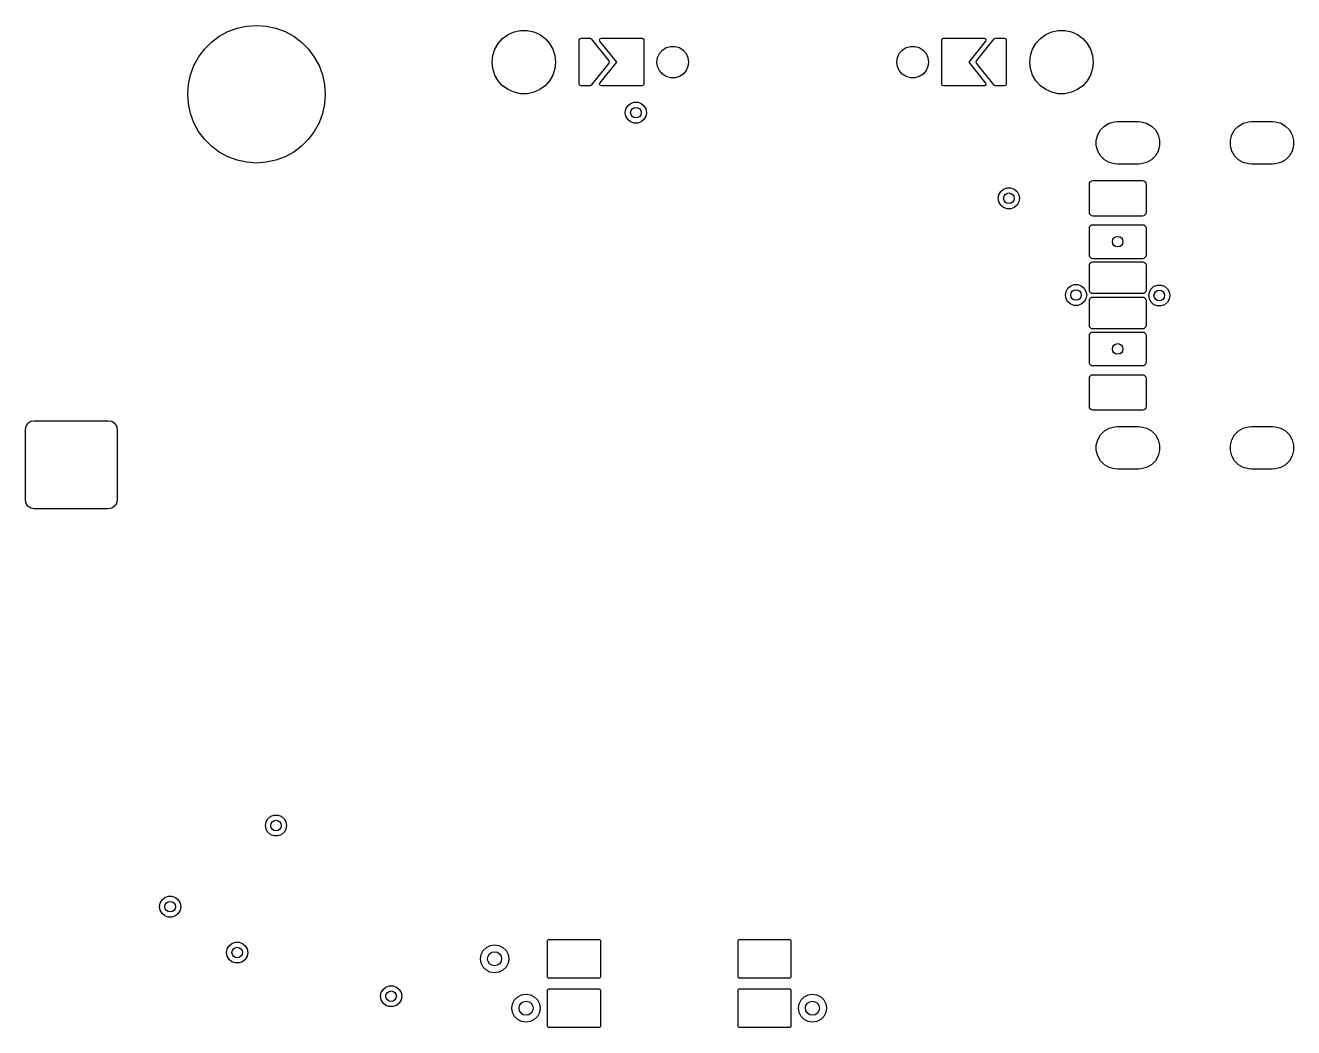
# Model space of a CAD drawing. Extents: x 2.57 to 8.57, y -5.78 to -1.88.
# Drawn here: x 7.119 to 8.535, y -4.393 to -3.275 of the extents above; entities that cross this region are included whole.
import ezdxf

# ---------------------------------------------------------------- set-up
doc = ezdxf.new("R2010")
doc.units = 0
doc.header["$MEASUREMENT"] = 0
doc.layers.add('BLACK', color=7, linetype='CONTINUOUS')

msp = doc.modelspace()

# ---------------------------------------------------------------- linework, layer by layer
at = {"layer": 'BLACK', "linetype": 'CONTINUOUS'}
for p, q in [((7.3357, -3.2875), (7.3453, -3.2822)), ((7.3453, -3.2822), (7.3555, -3.2784)), ((7.3555, -3.2784), (7.3662, -3.2761)), ((7.3662, -3.2761), (7.3772, -3.2753)), ((7.3772, -3.2753), (7.3881, -3.2761)), ((7.3881, -3.2761), (7.3988, -3.2784)), ((7.3988, -3.2784), (7.4091, -3.2822)), ((7.4091, -3.2822), (7.4187, -3.2875)), ((7.6579, -3.2856), (7.6646, -3.2826)), ((7.6646, -3.2826), (7.6719, -3.281)), ((7.6719, -3.281), (7.6793, -3.281)), ((7.6793, -3.281), (7.6865, -3.2826)), ((7.6865, -3.2826), (7.6933, -3.2856)), ((8.2579, -3.2856), (8.2646, -3.2826)), ((8.2646, -3.2826), (8.2719, -3.281)), ((8.2719, -3.281), (8.2793, -3.281)), ((8.2793, -3.281), (8.2865, -3.2826)), ((8.2865, -3.2826), (8.2933, -3.2856)), ((7.3191, -3.3018), (7.3269, -3.2941)), ((7.3269, -3.2941), (7.3357, -3.2875)), ((7.4187, -3.2875), (7.4274, -3.2941)), ((7.4274, -3.2941), (7.4352, -3.3018)), ((7.6432, -3.3018), (7.6469, -3.2954)), ((7.6469, -3.2954), (7.6519, -3.2899)), ((7.6519, -3.2899), (7.6579, -3.2856)), ((7.6933, -3.2856), (7.6993, -3.2899)), ((7.6993, -3.2899), (7.7043, -3.2954)), ((7.7043, -3.2954), (7.708, -3.3018)), ((7.7374, -3.2916), (7.738, -3.2903)), ((7.7374, -3.3409), (7.7374, -3.2916)), ((7.738, -3.2903), (7.7394, -3.2897)), ((7.7394, -3.2897), (7.7492, -3.2897)), ((7.7492, -3.2897), (7.7506, -3.2903)), ((7.7506, -3.2903), (7.7507, -3.2904)), ((7.7507, -3.2904), (7.7704, -3.315)), ((7.7601, -3.2914), (7.7608, -3.2901)), ((7.7605, -3.2929), (7.7601, -3.2914)), ((7.7792, -3.3163), (7.7605, -3.2929)), ((7.7608, -3.2901), (7.762, -3.2897)), ((7.762, -3.2897), (7.8073, -3.2897)), ((7.8073, -3.2897), (7.8087, -3.2903)), ((7.8087, -3.2903), (7.8093, -3.2916)), ((7.8093, -3.2916), (7.8093, -3.3409)), ((8.1419, -3.2916), (8.1425, -3.2903)), ((8.1419, -3.3409), (8.1419, -3.2916)), ((8.1425, -3.2903), (8.1439, -3.2897)), ((8.1439, -3.2897), (8.1892, -3.2897)), ((8.1907, -3.2929), (8.172, -3.3163)), ((8.1807, -3.315), (8.2004, -3.2904)), ((8.1892, -3.2897), (8.1906, -3.2903)), ((8.1906, -3.2903), (8.1911, -3.2916)), ((8.1911, -3.2916), (8.1907, -3.2929)), ((8.2004, -3.2904), (8.2018, -3.2897)), ((8.2018, -3.2897), (8.202, -3.2897)), ((8.202, -3.2897), (8.2118, -3.2897)), ((8.2118, -3.2897), (8.2132, -3.2903)), ((8.2132, -3.2903), (8.2138, -3.2916)), ((8.2138, -3.2916), (8.2138, -3.3409)), ((8.2432, -3.3018), (8.2469, -3.2954)), ((8.2469, -3.2954), (8.2519, -3.2899)), ((8.2519, -3.2899), (8.2579, -3.2856)), ((8.2933, -3.2856), (8.2993, -3.2899)), ((8.2993, -3.2899), (8.3043, -3.2954)), ((8.3043, -3.2954), (8.308, -3.3018)), ((7.3073, -3.3202), (7.3126, -3.3106)), ((7.3126, -3.3106), (7.3191, -3.3018)), ((7.4352, -3.3018), (7.4417, -3.3106)), ((7.4417, -3.3106), (7.447, -3.3202)), ((7.6402, -3.3163), (7.6409, -3.3089)), ((7.6409, -3.3089), (7.6432, -3.3018)), ((7.708, -3.3018), (7.7102, -3.3089)), ((7.7102, -3.3089), (7.711, -3.3163)), ((7.824, -3.3163), (7.8247, -3.3113)), ((7.8247, -3.3113), (7.8268, -3.3067)), ((7.8268, -3.3067), (7.8301, -3.3029)), ((7.8301, -3.3029), (7.8344, -3.3001)), ((7.8344, -3.3001), (7.8392, -3.2987)), ((7.8392, -3.2987), (7.8443, -3.2987)), ((7.8443, -3.2987), (7.8491, -3.3001)), ((7.8491, -3.3001), (7.8533, -3.3029)), ((7.8533, -3.3029), (7.8566, -3.3067)), ((7.8566, -3.3067), (7.8587, -3.3113)), ((7.8587, -3.3113), (7.8594, -3.3163)), ((8.0917, -3.3163), (8.0924, -3.3113)), ((8.0924, -3.3113), (8.0945, -3.3067)), ((8.0945, -3.3067), (8.0978, -3.3029)), ((8.0978, -3.3029), (8.1021, -3.3001)), ((8.1021, -3.3001), (8.1069, -3.2987)), ((8.1069, -3.2987), (8.112, -3.2987)), ((8.112, -3.2987), (8.1168, -3.3001)), ((8.1168, -3.3001), (8.1211, -3.3029)), ((8.1211, -3.3029), (8.1244, -3.3067)), ((8.1244, -3.3067), (8.1264, -3.3113)), ((8.1264, -3.3113), (8.1272, -3.3163)), ((8.2402, -3.3163), (8.2409, -3.3089)), ((8.2409, -3.3089), (8.2432, -3.3018)), ((8.308, -3.3018), (8.3102, -3.3089)), ((8.3102, -3.3089), (8.311, -3.3163)), ((7.3035, -3.3305), (7.3073, -3.3202)), ((7.447, -3.3202), (7.4508, -3.3305)), ((7.6409, -3.3236), (7.6402, -3.3163)), ((7.6432, -3.3307), (7.6409, -3.3236)), ((7.7102, -3.3236), (7.708, -3.3307)), ((7.711, -3.3163), (7.7102, -3.3236)), ((7.7704, -3.3175), (7.7507, -3.3421)), ((7.7605, -3.3396), (7.7792, -3.3163)), ((7.7704, -3.315), (7.7709, -3.3165)), ((7.7709, -3.3165), (7.7704, -3.3175)), ((7.8247, -3.3212), (7.824, -3.3163)), ((7.8268, -3.3258), (7.8247, -3.3212)), ((7.8587, -3.3212), (7.8566, -3.3258)), ((7.8594, -3.3163), (7.8587, -3.3212)), ((8.0924, -3.3212), (8.0917, -3.3163)), ((8.0945, -3.3258), (8.0924, -3.3212)), ((8.1264, -3.3212), (8.1244, -3.3258)), ((8.1272, -3.3163), (8.1264, -3.3212)), ((8.172, -3.3163), (8.1907, -3.3396)), ((8.1803, -3.316), (8.1807, -3.315)), ((8.1807, -3.3175), (8.1803, -3.316)), ((8.2004, -3.3421), (8.1807, -3.3175)), ((8.2409, -3.3236), (8.2402, -3.3163)), ((8.2432, -3.3307), (8.2409, -3.3236)), ((8.3102, -3.3236), (8.308, -3.3307)), ((8.311, -3.3163), (8.3102, -3.3236)), ((7.3012, -3.3412), (7.3035, -3.3305)), ((7.4508, -3.3305), (7.4532, -3.3412)), ((7.6469, -3.3371), (7.6432, -3.3307)), ((7.6519, -3.3426), (7.6469, -3.3371)), ((7.7043, -3.3371), (7.6993, -3.3426)), ((7.708, -3.3307), (7.7043, -3.3371)), ((7.76, -3.3409), (7.7605, -3.3396)), ((7.8301, -3.3296), (7.8268, -3.3258)), ((7.8344, -3.3324), (7.8301, -3.3296)), ((7.8392, -3.3338), (7.8344, -3.3324)), ((7.8443, -3.3338), (7.8392, -3.3338)), ((7.8491, -3.3324), (7.8443, -3.3338)), ((7.8533, -3.3296), (7.8491, -3.3324)), ((7.8566, -3.3258), (7.8533, -3.3296)), ((8.0978, -3.3296), (8.0945, -3.3258)), ((8.1021, -3.3324), (8.0978, -3.3296)), ((8.1069, -3.3338), (8.1021, -3.3324)), ((8.112, -3.3338), (8.1069, -3.3338)), ((8.1168, -3.3324), (8.112, -3.3338)), ((8.1211, -3.3296), (8.1168, -3.3324)), ((8.1244, -3.3258), (8.1211, -3.3296)), ((8.1907, -3.3396), (8.1911, -3.3411)), ((8.2469, -3.3371), (8.2432, -3.3307)), ((8.2519, -3.3426), (8.2469, -3.3371)), ((8.3043, -3.3371), (8.2993, -3.3426)), ((8.308, -3.3307), (8.3043, -3.3371)), ((7.3004, -3.3521), (7.3012, -3.3412)), ((7.3012, -3.363), (7.3004, -3.3521)), ((7.4532, -3.3412), (7.4539, -3.3521)), ((7.4539, -3.3521), (7.4532, -3.363)), ((7.6579, -3.3469), (7.6519, -3.3426)), ((7.6646, -3.35), (7.6579, -3.3469)), ((7.6719, -3.3515), (7.6646, -3.35)), ((7.6793, -3.3515), (7.6719, -3.3515)), ((7.6865, -3.35), (7.6793, -3.3515)), ((7.6933, -3.3469), (7.6865, -3.35)), ((7.6993, -3.3426), (7.6933, -3.3469)), ((7.738, -3.3423), (7.7374, -3.3409)), ((7.7394, -3.3428), (7.738, -3.3423)), ((7.7492, -3.3428), (7.7394, -3.3428)), ((7.7494, -3.3428), (7.7492, -3.3428)), ((7.7507, -3.3421), (7.7494, -3.3428)), ((7.7606, -3.3423), (7.76, -3.3409)), ((7.762, -3.3428), (7.7606, -3.3423)), ((7.8073, -3.3428), (7.762, -3.3428)), ((7.8087, -3.3423), (7.8073, -3.3428)), ((7.8093, -3.3409), (7.8087, -3.3423)), ((8.1425, -3.3423), (8.1419, -3.3409)), ((8.1439, -3.3428), (8.1425, -3.3423)), ((8.1892, -3.3428), (8.1439, -3.3428)), ((8.1904, -3.3424), (8.1892, -3.3428)), ((8.1911, -3.3411), (8.1904, -3.3424)), ((8.2006, -3.3423), (8.2004, -3.3421)), ((8.202, -3.3428), (8.2006, -3.3423)), ((8.2118, -3.3428), (8.202, -3.3428)), ((8.2132, -3.3423), (8.2118, -3.3428)), ((8.2138, -3.3409), (8.2132, -3.3423)), ((8.2579, -3.3469), (8.2519, -3.3426)), ((8.2646, -3.35), (8.2579, -3.3469)), ((8.2719, -3.3515), (8.2646, -3.35)), ((8.2793, -3.3515), (8.2719, -3.3515)), ((8.2865, -3.35), (8.2793, -3.3515)), ((8.2933, -3.3469), (8.2865, -3.35)), ((8.2993, -3.3426), (8.2933, -3.3469)), ((7.3035, -3.3737), (7.3012, -3.363)), ((7.4532, -3.363), (7.4508, -3.3737)), ((7.7895, -3.3686), (7.7915, -3.3651)), ((7.7915, -3.3651), (7.7946, -3.3624)), ((7.7946, -3.3624), (7.7985, -3.361)), ((7.7985, -3.361), (7.8026, -3.361)), ((7.8026, -3.361), (7.8065, -3.3624)), ((7.8065, -3.3624), (7.8096, -3.3651)), ((7.8096, -3.3651), (7.8117, -3.3686)), ((7.3073, -3.384), (7.3035, -3.3737)), ((7.4508, -3.3737), (7.447, -3.384)), ((7.7887, -3.3727), (7.7895, -3.3686)), ((7.7895, -3.3767), (7.7887, -3.3727)), ((7.7915, -3.3803), (7.7895, -3.3767)), ((7.7946, -3.3829), (7.7915, -3.3803)), ((7.8096, -3.3803), (7.8065, -3.3829)), ((7.8117, -3.3767), (7.8096, -3.3803)), ((7.8117, -3.3686), (7.8124, -3.3727)), ((7.8124, -3.3727), (7.8117, -3.3767)), ((7.3126, -3.3936), (7.3073, -3.384)), ((7.3191, -3.4024), (7.3126, -3.3936)), ((7.4417, -3.3936), (7.4352, -3.4024)), ((7.447, -3.384), (7.4417, -3.3936)), ((7.7985, -3.3843), (7.7946, -3.3829)), ((7.8026, -3.3843), (7.7985, -3.3843)), ((7.8065, -3.3829), (7.8026, -3.3843)), ((8.3159, -3.3973), (8.319, -3.392)), ((8.319, -3.392), (8.3234, -3.3876)), ((8.3234, -3.3876), (8.3287, -3.3845)), ((8.3287, -3.3845), (8.3347, -3.3829)), ((8.3347, -3.3829), (8.3378, -3.3827)), ((8.3378, -3.3827), (8.3614, -3.3827)), ((8.3614, -3.3827), (8.3645, -3.3829)), ((8.3645, -3.3829), (8.3705, -3.3845)), ((8.3705, -3.3845), (8.3758, -3.3876)), ((8.3758, -3.3876), (8.3802, -3.392)), ((8.3802, -3.392), (8.3833, -3.3973)), ((8.4655, -3.3973), (8.4686, -3.392)), ((8.4686, -3.392), (8.473, -3.3876)), ((8.473, -3.3876), (8.4783, -3.3845)), ((8.4783, -3.3845), (8.4843, -3.3829)), ((8.4843, -3.3829), (8.4874, -3.3827)), ((8.4874, -3.3827), (8.511, -3.3827)), ((8.511, -3.3827), (8.5141, -3.3829)), ((8.5141, -3.3829), (8.5201, -3.3845)), ((8.5201, -3.3845), (8.5255, -3.3876)), ((8.5255, -3.3876), (8.5298, -3.392)), ((8.5298, -3.392), (8.5329, -3.3973)), ((7.3269, -3.4101), (7.3191, -3.4024)), ((7.3357, -3.4167), (7.3269, -3.4101)), ((7.4274, -3.4101), (7.4187, -3.4167)), ((7.4352, -3.4024), (7.4274, -3.4101)), ((8.3143, -3.4033), (8.3159, -3.3973)), ((8.3143, -3.4095), (8.3143, -3.4033)), ((8.3159, -3.4155), (8.3143, -3.4095)), ((8.3833, -3.3973), (8.3849, -3.4033)), ((8.3849, -3.4095), (8.3833, -3.4155)), ((8.3849, -3.4033), (8.3849, -3.4095)), ((8.4639, -3.4033), (8.4655, -3.3973)), ((8.4639, -3.4095), (8.4639, -3.4033)), ((8.4655, -3.4155), (8.4639, -3.4095)), ((8.5329, -3.3973), (8.5345, -3.4033)), ((8.5345, -3.4095), (8.5329, -3.4155)), ((8.5345, -3.4033), (8.5345, -3.4095)), ((7.3453, -3.4219), (7.3357, -3.4167)), ((7.3555, -3.4257), (7.3453, -3.4219)), ((7.4091, -3.4219), (7.3988, -3.4257)), ((7.4187, -3.4167), (7.4091, -3.4219)), ((8.319, -3.4208), (8.3159, -3.4155)), ((8.3234, -3.4252), (8.319, -3.4208)), ((8.3802, -3.4208), (8.3758, -3.4252)), ((8.3833, -3.4155), (8.3802, -3.4208)), ((8.4686, -3.4208), (8.4655, -3.4155)), ((8.473, -3.4252), (8.4686, -3.4208)), ((8.5298, -3.4208), (8.5255, -3.4252)), ((8.5329, -3.4155), (8.5298, -3.4208)), ((7.3662, -3.4281), (7.3555, -3.4257)), ((7.3772, -3.4289), (7.3662, -3.4281)), ((7.3881, -3.4281), (7.3772, -3.4289)), ((7.3988, -3.4257), (7.3881, -3.4281)), ((8.3287, -3.4283), (8.3234, -3.4252)), ((8.3347, -3.4299), (8.3287, -3.4283)), ((8.3378, -3.4301), (8.3347, -3.4299)), ((8.3614, -3.4301), (8.3378, -3.4301)), ((8.3645, -3.4299), (8.3614, -3.4301)), ((8.3705, -3.4283), (8.3645, -3.4299)), ((8.3758, -3.4252), (8.3705, -3.4283)), ((8.4783, -3.4283), (8.473, -3.4252)), ((8.4843, -3.4299), (8.4783, -3.4283)), ((8.4874, -3.4301), (8.4843, -3.4299)), ((8.511, -3.4301), (8.4874, -3.4301)), ((8.5141, -3.4299), (8.511, -3.4301)), ((8.5201, -3.4283), (8.5141, -3.4299)), ((8.5255, -3.4252), (8.5201, -3.4283)), ((8.3066, -3.4525), (8.3069, -3.4509)), ((8.3066, -3.484), (8.3066, -3.4525)), ((8.3069, -3.4509), (8.3078, -3.4496)), ((8.3078, -3.4496), (8.3091, -3.4488)), ((8.3091, -3.4488), (8.3106, -3.4485)), ((8.3106, -3.4485), (8.3657, -3.4485)), ((8.3657, -3.4485), (8.3673, -3.4488)), ((8.3673, -3.4488), (8.3686, -3.4496)), ((8.3686, -3.4496), (8.3695, -3.4509)), ((8.3695, -3.4509), (8.3698, -3.4525)), ((8.3698, -3.4525), (8.3698, -3.484)), ((8.205, -3.4682), (8.2057, -3.4642)), ((8.2057, -3.4642), (8.2078, -3.4606)), ((8.2078, -3.4606), (8.2109, -3.458)), ((8.2109, -3.458), (8.2148, -3.4566)), ((8.2148, -3.4566), (8.2189, -3.4566)), ((8.2189, -3.4566), (8.2228, -3.458)), ((8.2228, -3.458), (8.2259, -3.4606)), ((8.2259, -3.4606), (8.2279, -3.4642)), ((8.2279, -3.4642), (8.2287, -3.4682)), ((8.2057, -3.4722), (8.205, -3.4682)), ((8.2078, -3.4758), (8.2057, -3.4722)), ((8.2109, -3.4784), (8.2078, -3.4758)), ((8.2148, -3.4798), (8.2109, -3.4784)), ((8.2189, -3.4798), (8.2148, -3.4798)), ((8.2228, -3.4784), (8.2189, -3.4798)), ((8.2259, -3.4758), (8.2228, -3.4784)), ((8.2279, -3.4722), (8.2259, -3.4758)), ((8.2287, -3.4682), (8.2279, -3.4722)), ((8.3069, -3.4855), (8.3066, -3.484)), ((8.3078, -3.4868), (8.3069, -3.4855)), ((8.3091, -3.4877), (8.3078, -3.4868)), ((8.3106, -3.488), (8.3091, -3.4877)), ((8.3657, -3.488), (8.3106, -3.488)), ((8.3673, -3.4877), (8.3657, -3.488)), ((8.3686, -3.4868), (8.3673, -3.4877)), ((8.3695, -3.4855), (8.3686, -3.4868)), ((8.3698, -3.484), (8.3695, -3.4855)), ((8.3066, -3.5017), (8.3069, -3.5002)), ((8.3066, -3.5316), (8.3066, -3.5017)), ((8.3069, -3.5002), (8.3078, -3.4988)), ((8.3078, -3.4988), (8.3091, -3.498)), ((8.3091, -3.498), (8.3106, -3.4977)), ((8.3106, -3.4977), (8.3657, -3.4977)), ((8.3657, -3.4977), (8.3673, -3.498)), ((8.3673, -3.498), (8.3686, -3.4988)), ((8.3686, -3.4988), (8.3695, -3.5002)), ((8.3695, -3.5002), (8.3698, -3.5017)), ((8.3698, -3.5017), (8.3698, -3.5316)), ((8.3069, -3.5331), (8.3066, -3.5316)), ((8.3078, -3.5344), (8.3069, -3.5331)), ((8.3091, -3.5353), (8.3078, -3.5344)), ((8.3106, -3.5356), (8.3091, -3.5353)), ((8.3657, -3.5356), (8.3106, -3.5356)), ((8.3673, -3.5353), (8.3657, -3.5356)), ((8.3686, -3.5344), (8.3673, -3.5353)), ((8.3695, -3.5331), (8.3686, -3.5344)), ((8.3698, -3.5316), (8.3695, -3.5331)), ((8.3066, -3.543), (8.3069, -3.5415)), ((8.3066, -3.5706), (8.3066, -3.543)), ((8.3069, -3.5415), (8.3078, -3.5402)), ((8.3078, -3.5402), (8.3091, -3.5393)), ((8.3091, -3.5393), (8.3106, -3.539)), ((8.3106, -3.539), (8.3657, -3.539)), ((8.3657, -3.539), (8.3673, -3.5393)), ((8.3673, -3.5393), (8.3686, -3.5402)), ((8.3686, -3.5402), (8.3695, -3.5415)), ((8.3695, -3.5415), (8.3698, -3.543)), ((8.3698, -3.543), (8.3698, -3.5706)), ((8.2827, -3.5685), (8.2858, -3.5659)), ((8.2858, -3.5659), (8.2897, -3.5645)), ((8.2897, -3.5645), (8.2938, -3.5645)), ((8.2938, -3.5645), (8.2976, -3.5659)), ((8.2976, -3.5659), (8.3008, -3.5685)), ((8.3787, -3.5664), (8.3825, -3.565)), ((8.3825, -3.565), (8.3866, -3.565)), ((8.3866, -3.565), (8.3905, -3.5664)), ((8.2799, -3.5761), (8.2806, -3.5721)), ((8.2806, -3.5802), (8.2799, -3.5761)), ((8.2806, -3.5721), (8.2827, -3.5685)), ((8.2827, -3.5837), (8.2806, -3.5802)), ((8.3008, -3.5685), (8.3028, -3.5721)), ((8.3028, -3.5802), (8.3008, -3.5837)), ((8.3028, -3.5721), (8.3036, -3.5761)), ((8.3036, -3.5761), (8.3028, -3.5802)), ((8.3069, -3.5721), (8.3066, -3.5706)), ((8.3078, -3.5734), (8.3069, -3.5721)), ((8.3069, -3.5809), (8.3078, -3.5796)), ((8.3091, -3.5743), (8.3078, -3.5734)), ((8.3078, -3.5796), (8.3091, -3.5787)), ((8.3106, -3.5746), (8.3091, -3.5743)), ((8.3091, -3.5787), (8.3106, -3.5784)), ((8.3657, -3.5746), (8.3106, -3.5746)), ((8.3106, -3.5784), (8.3657, -3.5784)), ((8.3673, -3.5743), (8.3657, -3.5746)), ((8.3657, -3.5784), (8.3673, -3.5787)), ((8.3686, -3.5734), (8.3673, -3.5743)), ((8.3673, -3.5787), (8.3686, -3.5796)), ((8.3695, -3.5721), (8.3686, -3.5734)), ((8.3686, -3.5796), (8.3695, -3.5809)), ((8.3698, -3.5706), (8.3695, -3.5721)), ((8.3728, -3.5767), (8.3735, -3.5726)), ((8.3735, -3.5807), (8.3728, -3.5767)), ((8.3735, -3.5726), (8.3755, -3.5691)), ((8.3755, -3.5691), (8.3787, -3.5664)), ((8.3905, -3.5664), (8.3936, -3.5691)), ((8.3936, -3.5691), (8.3957, -3.5726)), ((8.3957, -3.5726), (8.3964, -3.5767)), ((8.3964, -3.5767), (8.3957, -3.5807)), ((8.2858, -3.5864), (8.2827, -3.5837)), ((8.2897, -3.5878), (8.2858, -3.5864)), ((8.2938, -3.5878), (8.2897, -3.5878)), ((8.2976, -3.5864), (8.2938, -3.5878)), ((8.3008, -3.5837), (8.2976, -3.5864)), ((8.3066, -3.5824), (8.3069, -3.5809)), ((8.3066, -3.61), (8.3066, -3.5824)), ((8.3695, -3.5809), (8.3698, -3.5824)), ((8.3698, -3.5824), (8.3698, -3.61)), ((8.3755, -3.5842), (8.3735, -3.5807)), ((8.3787, -3.5869), (8.3755, -3.5842)), ((8.3825, -3.5883), (8.3787, -3.5869)), ((8.3866, -3.5883), (8.3825, -3.5883)), ((8.3905, -3.5869), (8.3866, -3.5883)), ((8.3936, -3.5842), (8.3905, -3.5869)), ((8.3957, -3.5807), (8.3936, -3.5842)), ((8.3069, -3.6115), (8.3066, -3.61)), ((8.3066, -3.6214), (8.3069, -3.6198)), ((8.3066, -3.6513), (8.3066, -3.6214)), ((8.3078, -3.6128), (8.3069, -3.6115)), ((8.3069, -3.6198), (8.3078, -3.6185)), ((8.3091, -3.6137), (8.3078, -3.6128)), ((8.3078, -3.6185), (8.3091, -3.6177)), ((8.3106, -3.614), (8.3091, -3.6137)), ((8.3091, -3.6177), (8.3106, -3.6174)), ((8.3657, -3.614), (8.3106, -3.614)), ((8.3106, -3.6174), (8.3657, -3.6174)), ((8.3673, -3.6137), (8.3657, -3.614)), ((8.3657, -3.6174), (8.3673, -3.6177)), ((8.3686, -3.6128), (8.3673, -3.6137)), ((8.3673, -3.6177), (8.3686, -3.6185)), ((8.3695, -3.6115), (8.3686, -3.6128)), ((8.3686, -3.6185), (8.3695, -3.6198)), ((8.3698, -3.61), (8.3695, -3.6115)), ((8.3695, -3.6198), (8.3698, -3.6214)), ((8.3698, -3.6214), (8.3698, -3.6513)), ((8.3069, -3.6528), (8.3066, -3.6513)), ((8.3698, -3.6513), (8.3695, -3.6528)), ((8.3078, -3.6541), (8.3069, -3.6528)), ((8.3091, -3.655), (8.3078, -3.6541)), ((8.3078, -3.6662), (8.3091, -3.6653)), ((8.3106, -3.6553), (8.3091, -3.655)), ((8.3091, -3.6653), (8.3106, -3.665)), ((8.3657, -3.6553), (8.3106, -3.6553)), ((8.3106, -3.665), (8.3657, -3.665)), ((8.3673, -3.655), (8.3657, -3.6553)), ((8.3657, -3.665), (8.3673, -3.6653)), ((8.3686, -3.6541), (8.3673, -3.655)), ((8.3673, -3.6653), (8.3686, -3.6662)), ((8.3695, -3.6528), (8.3686, -3.6541)), ((8.3066, -3.669), (8.3069, -3.6675)), ((8.3066, -3.7005), (8.3066, -3.669)), ((8.3069, -3.6675), (8.3078, -3.6662)), ((8.3686, -3.6662), (8.3695, -3.6675)), ((8.3695, -3.6675), (8.3698, -3.669)), ((8.3698, -3.669), (8.3698, -3.7005)), ((8.3069, -3.702), (8.3066, -3.7005)), ((8.3078, -3.7033), (8.3069, -3.702)), ((8.3091, -3.7042), (8.3078, -3.7033)), ((8.3106, -3.7045), (8.3091, -3.7042)), ((8.3657, -3.7045), (8.3106, -3.7045)), ((8.3673, -3.7042), (8.3657, -3.7045)), ((8.3686, -3.7033), (8.3673, -3.7042)), ((8.3695, -3.702), (8.3686, -3.7033)), ((8.3698, -3.7005), (8.3695, -3.702)), ((7.12, -3.7223), (7.1222, -3.7191)), ((7.1222, -3.7191), (7.1254, -3.717)), ((7.1254, -3.717), (7.1291, -3.7163)), ((7.1291, -3.7163), (7.2118, -3.7163)), ((7.2118, -3.7163), (7.2156, -3.717)), ((7.2156, -3.717), (7.2188, -3.7191)), ((7.2188, -3.7191), (7.2209, -3.7223)), ((7.1193, -3.7261), (7.12, -3.7223)), ((7.1193, -3.8048), (7.1193, -3.7261)), ((7.2209, -3.7223), (7.2217, -3.7261)), ((7.2217, -3.7261), (7.2217, -3.8048)), ((8.3159, -3.7375), (8.319, -3.7321)), ((8.319, -3.7321), (8.3234, -3.7278)), ((8.3234, -3.7278), (8.3287, -3.7247)), ((8.3287, -3.7247), (8.3347, -3.7231)), ((8.3347, -3.7231), (8.3378, -3.7229)), ((8.3378, -3.7229), (8.3614, -3.7229)), ((8.3614, -3.7229), (8.3645, -3.7231)), ((8.3645, -3.7231), (8.3705, -3.7247)), ((8.3705, -3.7247), (8.3758, -3.7278)), ((8.3758, -3.7278), (8.3802, -3.7321)), ((8.3802, -3.7321), (8.3833, -3.7375)), ((8.4655, -3.7375), (8.4686, -3.7321)), ((8.4686, -3.7321), (8.473, -3.7278)), ((8.473, -3.7278), (8.4783, -3.7247)), ((8.4783, -3.7247), (8.4843, -3.7231)), ((8.4843, -3.7231), (8.4874, -3.7229)), ((8.4874, -3.7229), (8.511, -3.7229)), ((8.511, -3.7229), (8.5141, -3.7231)), ((8.5141, -3.7231), (8.5201, -3.7247)), ((8.5201, -3.7247), (8.5255, -3.7278)), ((8.5255, -3.7278), (8.5298, -3.7321)), ((8.5298, -3.7321), (8.5329, -3.7375)), ((8.3143, -3.7435), (8.3159, -3.7375)), ((8.3143, -3.7497), (8.3143, -3.7435)), ((8.3159, -3.7556), (8.3143, -3.7497)), ((8.3833, -3.7375), (8.3849, -3.7435)), ((8.3849, -3.7497), (8.3833, -3.7556)), ((8.3849, -3.7435), (8.3849, -3.7497)), ((8.4639, -3.7435), (8.4655, -3.7375)), ((8.4639, -3.7497), (8.4639, -3.7435)), ((8.4655, -3.7556), (8.4639, -3.7497)), ((8.5329, -3.7375), (8.5345, -3.7435)), ((8.5345, -3.7497), (8.5329, -3.7556)), ((8.5345, -3.7435), (8.5345, -3.7497)), ((8.319, -3.761), (8.3159, -3.7556)), ((8.3234, -3.7654), (8.319, -3.761)), ((8.3802, -3.761), (8.3758, -3.7654)), ((8.3833, -3.7556), (8.3802, -3.761)), ((8.4686, -3.761), (8.4655, -3.7556)), ((8.473, -3.7654), (8.4686, -3.761)), ((8.5298, -3.761), (8.5255, -3.7654)), ((8.5329, -3.7556), (8.5298, -3.761)), ((8.3287, -3.7685), (8.3234, -3.7654)), ((8.3347, -3.7701), (8.3287, -3.7685)), ((8.3378, -3.7703), (8.3347, -3.7701)), ((8.3614, -3.7703), (8.3378, -3.7703)), ((8.3645, -3.7701), (8.3614, -3.7703)), ((8.3705, -3.7685), (8.3645, -3.7701)), ((8.3758, -3.7654), (8.3705, -3.7685)), ((8.4783, -3.7685), (8.473, -3.7654)), ((8.4843, -3.7701), (8.4783, -3.7685)), ((8.4874, -3.7703), (8.4843, -3.7701)), ((8.511, -3.7703), (8.4874, -3.7703)), ((8.5141, -3.7701), (8.511, -3.7703)), ((8.5201, -3.7685), (8.5141, -3.7701)), ((8.5255, -3.7654), (8.5201, -3.7685)), ((7.12, -3.8086), (7.1193, -3.8048)), ((7.2217, -3.8048), (7.2209, -3.8086)), ((7.1222, -3.8118), (7.12, -3.8086)), ((7.1254, -3.8139), (7.1222, -3.8118)), ((7.1291, -3.8147), (7.1254, -3.8139)), ((7.2118, -3.8147), (7.1291, -3.8147)), ((7.2156, -3.8139), (7.2118, -3.8147)), ((7.2188, -3.8118), (7.2156, -3.8139)), ((7.2209, -3.8086), (7.2188, -3.8118)), ((7.3879, -4.1639), (7.3899, -4.1604)), ((7.3899, -4.1604), (7.3931, -4.1577)), ((7.3931, -4.1577), (7.3969, -4.1563)), ((7.3969, -4.1563), (7.401, -4.1563)), ((7.401, -4.1563), (7.4049, -4.1577)), ((7.4049, -4.1577), (7.408, -4.1604)), ((7.408, -4.1604), (7.4101, -4.1639)), ((7.3872, -4.168), (7.3879, -4.1639)), ((7.3879, -4.172), (7.3872, -4.168)), ((7.3899, -4.1755), (7.3879, -4.172)), ((7.4101, -4.172), (7.408, -4.1755)), ((7.4101, -4.1639), (7.4108, -4.168)), ((7.4108, -4.168), (7.4101, -4.172)), ((7.3931, -4.1782), (7.3899, -4.1755)), ((7.3969, -4.1796), (7.3931, -4.1782)), ((7.401, -4.1796), (7.3969, -4.1796)), ((7.4049, -4.1782), (7.401, -4.1796)), ((7.408, -4.1755), (7.4049, -4.1782)), ((7.2691, -4.2585), (7.2698, -4.2545)), ((7.2698, -4.2625), (7.2691, -4.2585)), ((7.2698, -4.2545), (7.2718, -4.2509)), ((7.2718, -4.2509), (7.275, -4.2483)), ((7.275, -4.2483), (7.2788, -4.2469)), ((7.2788, -4.2469), (7.2829, -4.2469)), ((7.2829, -4.2469), (7.2868, -4.2483)), ((7.2868, -4.2483), (7.2899, -4.2509)), ((7.2899, -4.2509), (7.292, -4.2545)), ((7.292, -4.2545), (7.2927, -4.2585)), ((7.2927, -4.2585), (7.292, -4.2625)), ((7.2718, -4.2661), (7.2698, -4.2625)), ((7.275, -4.2687), (7.2718, -4.2661)), ((7.2788, -4.2701), (7.275, -4.2687)), ((7.2829, -4.2701), (7.2788, -4.2701)), ((7.2868, -4.2687), (7.2829, -4.2701)), ((7.2899, -4.2661), (7.2868, -4.2687)), ((7.292, -4.2625), (7.2899, -4.2661)), ((7.3446, -4.3056), (7.3466, -4.3021)), ((7.3466, -4.3021), (7.3498, -4.2995)), ((7.3498, -4.2995), (7.3536, -4.2981)), ((7.3536, -4.2981), (7.3577, -4.2981)), ((7.3577, -4.2981), (7.3616, -4.2995)), ((7.3616, -4.2995), (7.3647, -4.3021)), ((7.3647, -4.3021), (7.3668, -4.3056)), ((7.6337, -4.3039), (7.638, -4.3017)), ((7.638, -4.3017), (7.6429, -4.3009)), ((7.6429, -4.3009), (7.6478, -4.3017)), ((7.6478, -4.3017), (7.6522, -4.3039)), ((7.702, -4.297), (7.7021, -4.2962)), ((7.702, -4.3363), (7.702, -4.297)), ((7.7021, -4.2962), (7.7025, -4.2956)), ((7.7025, -4.2956), (7.7032, -4.2951)), ((7.7032, -4.2951), (7.7039, -4.295)), ((7.7039, -4.295), (7.7591, -4.295)), ((7.7591, -4.295), (7.7598, -4.2951)), ((7.7598, -4.2951), (7.7604, -4.2956)), ((7.7604, -4.2956), (7.7609, -4.2962)), ((7.7609, -4.2962), (7.761, -4.297)), ((7.761, -4.297), (7.761, -4.3363)), ((7.9146, -4.297), (7.9147, -4.2962)), ((7.9146, -4.3363), (7.9146, -4.297)), ((7.9147, -4.2962), (7.9151, -4.2956)), ((7.9151, -4.2956), (7.9158, -4.2951)), ((7.9158, -4.2951), (7.9165, -4.295)), ((7.9165, -4.295), (7.9717, -4.295)), ((7.9717, -4.295), (7.9724, -4.2951)), ((7.9724, -4.2951), (7.973, -4.2956)), ((7.973, -4.2956), (7.9735, -4.2962)), ((7.9735, -4.2962), (7.9736, -4.297)), ((7.9736, -4.297), (7.9736, -4.3363)), ((7.3439, -4.3097), (7.3446, -4.3056)), ((7.3446, -4.3137), (7.3439, -4.3097)), ((7.3466, -4.3173), (7.3446, -4.3137)), ((7.3668, -4.3137), (7.3647, -4.3173)), ((7.3668, -4.3056), (7.3675, -4.3097)), ((7.3675, -4.3097), (7.3668, -4.3137)), ((7.6272, -4.3166), (7.6279, -4.3118)), ((7.6279, -4.3118), (7.6302, -4.3074)), ((7.6302, -4.3074), (7.6337, -4.3039)), ((7.6522, -4.3039), (7.6557, -4.3074)), ((7.6557, -4.3074), (7.6579, -4.3118)), ((7.6579, -4.3118), (7.6587, -4.3166)), ((7.3498, -4.3199), (7.3466, -4.3173)), ((7.3536, -4.3213), (7.3498, -4.3199)), ((7.3577, -4.3213), (7.3536, -4.3213)), ((7.3616, -4.3199), (7.3577, -4.3213)), ((7.3647, -4.3173), (7.3616, -4.3199)), ((7.6279, -4.3215), (7.6272, -4.3166)), ((7.6302, -4.3259), (7.6279, -4.3215)), ((7.6337, -4.3294), (7.6302, -4.3259)), ((7.638, -4.3316), (7.6337, -4.3294)), ((7.6522, -4.3294), (7.6478, -4.3316)), ((7.6557, -4.3259), (7.6522, -4.3294)), ((7.6579, -4.3215), (7.6557, -4.3259)), ((7.6587, -4.3166), (7.6579, -4.3215)), ((7.6429, -4.3324), (7.638, -4.3316)), ((7.6478, -4.3316), (7.6429, -4.3324)), ((7.7021, -4.3371), (7.702, -4.3363)), ((7.7025, -4.3377), (7.7021, -4.3371)), ((7.7032, -4.3382), (7.7025, -4.3377)), ((7.7039, -4.3383), (7.7032, -4.3382)), ((7.7591, -4.3383), (7.7039, -4.3383)), ((7.7598, -4.3382), (7.7591, -4.3383)), ((7.7604, -4.3377), (7.7598, -4.3382)), ((7.7609, -4.3371), (7.7604, -4.3377)), ((7.761, -4.3363), (7.7609, -4.3371)), ((7.9147, -4.3371), (7.9146, -4.3363)), ((7.9151, -4.3377), (7.9147, -4.3371)), ((7.9158, -4.3382), (7.9151, -4.3377)), ((7.9165, -4.3383), (7.9158, -4.3382)), ((7.9717, -4.3383), (7.9165, -4.3383)), ((7.9724, -4.3382), (7.9717, -4.3383)), ((7.973, -4.3377), (7.9724, -4.3382)), ((7.9735, -4.3371), (7.973, -4.3377)), ((7.9736, -4.3363), (7.9735, -4.3371)), ((7.5156, -4.3584), (7.5163, -4.3543)), ((7.5163, -4.3624), (7.5156, -4.3584)), ((7.5163, -4.3543), (7.5184, -4.3508)), ((7.5184, -4.3508), (7.5215, -4.3482)), ((7.5215, -4.3482), (7.5254, -4.3468)), ((7.5254, -4.3468), (7.5295, -4.3468)), ((7.5295, -4.3468), (7.5333, -4.3482)), ((7.5333, -4.3482), (7.5365, -4.3508)), ((7.5365, -4.3508), (7.5385, -4.3543)), ((7.5385, -4.3543), (7.5393, -4.3584)), ((7.5393, -4.3584), (7.5385, -4.3624)), ((7.6687, -4.359), (7.6731, -4.3568)), ((7.6731, -4.3568), (7.678, -4.356)), ((7.678, -4.356), (7.6828, -4.3568)), ((7.6828, -4.3568), (7.6872, -4.359)), ((7.702, -4.3521), (7.7021, -4.3513)), ((7.702, -4.3915), (7.702, -4.3521)), ((7.7021, -4.3513), (7.7025, -4.3507)), ((7.7025, -4.3507), (7.7032, -4.3503)), ((7.7032, -4.3503), (7.7039, -4.3501)), ((7.7039, -4.3501), (7.7591, -4.3501)), ((7.7591, -4.3501), (7.7598, -4.3503)), ((7.7598, -4.3503), (7.7604, -4.3507)), ((7.7604, -4.3507), (7.7609, -4.3513)), ((7.7609, -4.3513), (7.761, -4.3521)), ((7.761, -4.3521), (7.761, -4.3915)), ((7.9146, -4.3521), (7.9147, -4.3513)), ((7.9146, -4.3915), (7.9146, -4.3521)), ((7.9147, -4.3513), (7.9151, -4.3507)), ((7.9151, -4.3507), (7.9158, -4.3503)), ((7.9158, -4.3503), (7.9165, -4.3501)), ((7.9165, -4.3501), (7.9717, -4.3501)), ((7.9717, -4.3501), (7.9724, -4.3503)), ((7.9724, -4.3503), (7.973, -4.3507)), ((7.973, -4.3507), (7.9735, -4.3513)), ((7.9735, -4.3513), (7.9736, -4.3521)), ((7.9736, -4.3521), (7.9736, -4.3915)), ((7.9884, -4.359), (7.9928, -4.3568)), ((7.9928, -4.3568), (7.9976, -4.356)), ((7.9976, -4.356), (8.0025, -4.3568)), ((8.0025, -4.3568), (8.0069, -4.359)), ((7.5184, -4.366), (7.5163, -4.3624)), ((7.5215, -4.3686), (7.5184, -4.366)), ((7.5254, -4.37), (7.5215, -4.3686)), ((7.5295, -4.37), (7.5254, -4.37)), ((7.5333, -4.3686), (7.5295, -4.37)), ((7.5365, -4.366), (7.5333, -4.3686)), ((7.5385, -4.3624), (7.5365, -4.366)), ((7.6622, -4.3718), (7.663, -4.3669)), ((7.663, -4.3766), (7.6622, -4.3718)), ((7.663, -4.3669), (7.6652, -4.3625)), ((7.6652, -4.3625), (7.6687, -4.359)), ((7.6872, -4.359), (7.6907, -4.3625)), ((7.6907, -4.3625), (7.6929, -4.3669)), ((7.6929, -4.3669), (7.6937, -4.3718)), ((7.6937, -4.3718), (7.6929, -4.3766)), ((7.9819, -4.3718), (7.9827, -4.3669)), ((7.9827, -4.3766), (7.9819, -4.3718)), ((7.9827, -4.3669), (7.9849, -4.3625)), ((7.9849, -4.3625), (7.9884, -4.359)), ((8.0069, -4.359), (8.0104, -4.3625)), ((8.0104, -4.3625), (8.0126, -4.3669)), ((8.0126, -4.3669), (8.0134, -4.3718)), ((8.0134, -4.3718), (8.0126, -4.3766)), ((7.6652, -4.381), (7.663, -4.3766)), ((7.6687, -4.3845), (7.6652, -4.381)), ((7.6731, -4.3867), (7.6687, -4.3845)), ((7.678, -4.3875), (7.6731, -4.3867)), ((7.6828, -4.3867), (7.678, -4.3875)), ((7.6872, -4.3845), (7.6828, -4.3867)), ((7.6907, -4.381), (7.6872, -4.3845)), ((7.6929, -4.3766), (7.6907, -4.381)), ((7.9849, -4.381), (7.9827, -4.3766)), ((7.9884, -4.3845), (7.9849, -4.381)), ((7.9928, -4.3867), (7.9884, -4.3845)), ((7.9976, -4.3875), (7.9928, -4.3867)), ((8.0025, -4.3867), (7.9976, -4.3875)), ((8.0069, -4.3845), (8.0025, -4.3867)), ((8.0104, -4.381), (8.0069, -4.3845)), ((8.0126, -4.3766), (8.0104, -4.381)), ((7.7021, -4.3922), (7.702, -4.3915)), ((7.7025, -4.3928), (7.7021, -4.3922)), ((7.7032, -4.3933), (7.7025, -4.3928)), ((7.7039, -4.3934), (7.7032, -4.3933)), ((7.7591, -4.3934), (7.7039, -4.3934)), ((7.7598, -4.3933), (7.7591, -4.3934)), ((7.7604, -4.3928), (7.7598, -4.3933)), ((7.7609, -4.3922), (7.7604, -4.3928)), ((7.761, -4.3915), (7.7609, -4.3922)), ((7.9147, -4.3922), (7.9146, -4.3915)), ((7.9151, -4.3928), (7.9147, -4.3922)), ((7.9158, -4.3933), (7.9151, -4.3928)), ((7.9165, -4.3934), (7.9158, -4.3933)), ((7.9717, -4.3934), (7.9165, -4.3934)), ((7.9724, -4.3933), (7.9717, -4.3934)), ((7.973, -4.3928), (7.9724, -4.3933)), ((7.9735, -4.3922), (7.973, -4.3928)), ((7.9736, -4.3915), (7.9735, -4.3922))]:
    msp.add_line(p, q, dxfattribs=at)
at = {"layer": 'BLACK'}
for centre, radius in [((7.8006, -3.3727), 0.00591), ((8.2168, -3.4682), 0.00591), ((8.3382, -3.5166), 0.00591), ((8.2917, -3.5761), 0.00591), ((8.3846, -3.5767), 0.00591), ((8.3382, -3.6363), 0.00591), ((7.399, -4.168), 0.00591), ((7.2809, -4.2585), 0.00591), ((7.3557, -4.3097), 0.00591), ((7.6429, -4.3166), 0.00787), ((7.5274, -4.3584), 0.00591), ((7.678, -4.3718), 0.00787), ((7.9976, -4.3718), 0.00787)]:
    msp.add_circle(centre, radius, dxfattribs=at)

doc.saveas('drawing.dxf')
